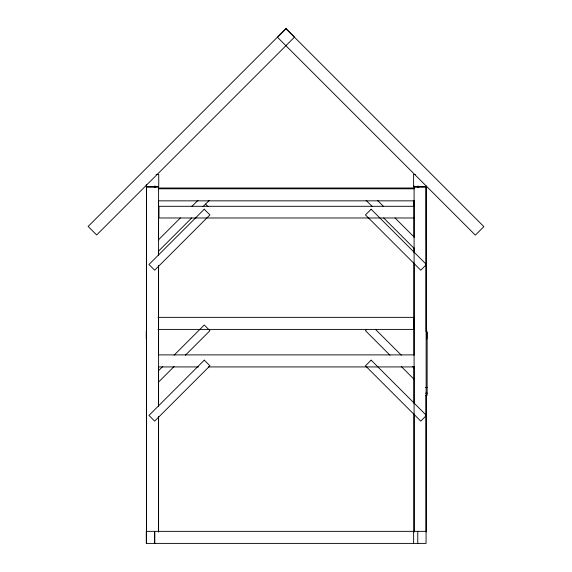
<?xml version="1.0" encoding="UTF-8"?>
<svg xmlns="http://www.w3.org/2000/svg" width="572" height="572" viewBox="0 0 572 572"><rect width="100%" height="100%" fill="white"/><g stroke="black" fill="none" stroke-linecap="round" stroke-linejoin="round"><path stroke-width="0.86" d="M158.394 239.918L180.387 217.932M191.692 206.621L197.976 200.343M158.423 251.251L191.72 217.953M203.024 206.649L209.309 200.364M158.394 370.878L162.791 366.473M174.102 355.169L204.261 325.01L209.938 330.688L185.435 355.191M158.423 382.21L174.124 366.502M366.731 329.429L365.465 330.688L389.968 355.191M156.063 174.431L158.73 174.431L158.73 186.472L146.282 186.472L146.282 184.756M415.401 174.431L413.62 174.431L413.62 186.472L426.068 186.472M146.554 187.251L158.594 187.251L158.594 255.119M414.092 187.251L426.14 187.251L426.14 531.967M158.38 188.002L414.207 188.002M158.38 188.803L414.207 188.803M158.38 200.843L414.207 200.843M414.035 206.299L158.966 206.299L158.966 217.982L414.035 217.982M158.029 317.36L413.778 317.36L413.778 329.408L158.029 329.408M158.38 354.89L414.207 354.89M158.38 366.931L198.491 366.931M208.294 366.931L414.207 366.931M425.497 387.487L427.162 387.487M425.497 393.164L427.162 393.164M425.475 395.345L427.134 395.345L427.162 332.196M426.068 531.352L154.812 531.352L154.812 543.4M377.427 200.343L383.712 206.621M395.016 217.932L414.493 237.409M366.094 200.364L372.379 206.649M383.683 217.953L414.471 248.741M375.539 329.408L401.301 355.169M412.612 366.473L414.493 368.361M401.279 366.502L414.471 379.694M205.52 204.104L208.044 206.628M426.869 330.931L426.869 338.96M426.362 185.929L426.362 240.648M426.033 188.002L426.033 331.781M426.033 395.195L426.068 543.4L146.282 543.4L146.282 531.352L154.583 531.352L154.583 543.4M418.06 185.929L418.06 187.709M417.774 531.352L417.774 543.4M414.092 185.921L414.092 531.967M413.985 200.507L413.985 237.123M413.985 247.84L413.985 252.302M413.985 263.02L413.985 355.005M413.985 366.616L413.985 403.231M413.985 413.942L413.985 531.831M413.778 200.35L413.778 206.378M413.62 531.352L413.62 543.4M158.594 265.837L158.594 406.048M158.594 416.766L158.594 531.967M158.494 200.507L158.494 239.797M158.494 250.515L158.494 254.983M158.494 265.701L158.494 355.005M158.494 366.616L158.494 405.906M158.494 416.623L158.494 531.831M154.876 187.709L154.876 185.929L154.848 187.544M146.575 185.035L146.554 531.967M146.446 188.002L146.446 543.4M146.282 330.931L146.282 338.96M285.971 28.6L88.131 226.44L96.647 234.956L294.487 37.116L285.971 28.6M286.029 28.779L277.513 37.302L475.353 235.142L483.869 226.619L286.029 28.779M204.261 209.23L148.97 264.514L154.655 270.198L209.938 214.908L204.261 209.23M204.261 360.145L148.97 415.429L154.655 421.114L209.938 365.823L204.261 360.145M371.142 209.23L365.465 214.908L420.756 270.198L426.433 264.514L371.142 209.23M371.142 360.145L365.465 365.823L420.756 421.114L426.433 415.429L371.142 360.145"/></g></svg>
